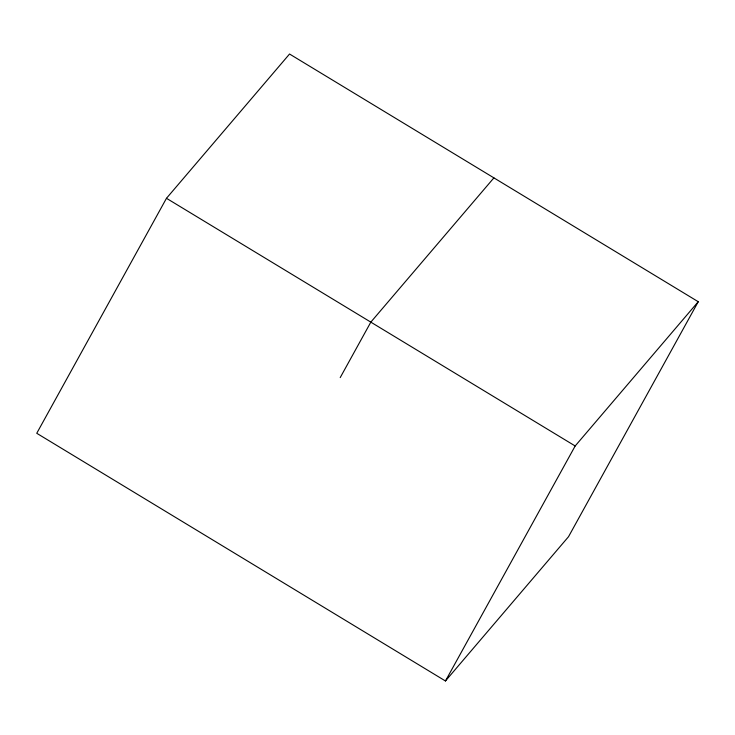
<?xml version="1.0" encoding="UTF-8"?>
<svg xmlns="http://www.w3.org/2000/svg" width="735" height="735" viewBox="0 0 735 735"><rect width="100%" height="100%" fill="white"/><g stroke="black" fill="none" stroke-linecap="round" stroke-linejoin="round"><path stroke-width="1.1" d="M166.477 198.294L36.75 433.283L445.456 680.977L568.522 536.706L698.25 301.717L289.544 54.022L166.477 198.294L575.174 445.98L698.25 301.717M340.213 377.597L370.826 322.132L493.902 177.87M445.456 680.977L575.174 445.98"/></g></svg>
